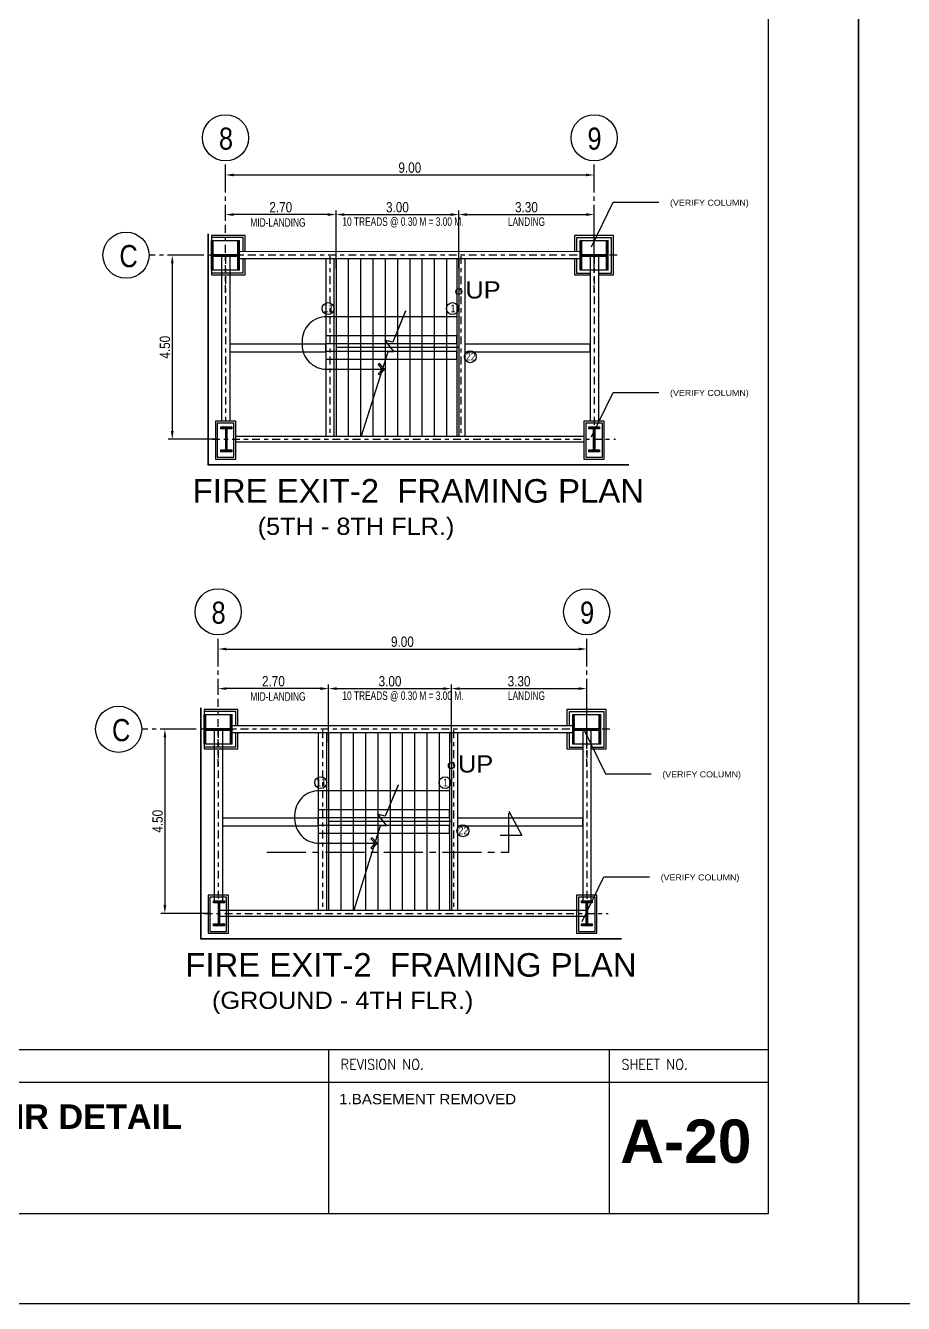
# Model space of a CAD drawing. Header units: millimetres. Extents: x 2148 to 2681, y 758 to 986.
# Drawn here: x 2559.51 to 2580.95, y 833.84 to 865.05 of the extents above; entities that cross this region are included whole.
import ezdxf
from ezdxf.enums import TextEntityAlignment as Align

# ---------------------------------------------------------------- set-up
doc = ezdxf.new("R2010")
doc.units = ezdxf.units.MM
doc.linetypes.add('CENTER2', pattern=[28.575, 19.05, -3.175, 3.175, -3.175])
for name, color, linetype in [('4CO', 4, 'Continuous'), ('D', 1, 'Continuous'), ('DIM', 20, 'Continuous'), ('DR', 7, 'Continuous'), ('hacht', 8, 'Continuous'), ('HATCH', 8, 'Continuous'), ('p-boarder', 2, 'Continuous'), ('S-COLS', 6, 'Continuous'), ('TEXT', 6, 'Continuous'), ('TITLE', 3, 'Continuous'), ('TLBLK', 7, 'Continuous'), ('wall', 4, 'Continuous')]:
    doc.layers.add(name, color=color, linetype=linetype)
doc.styles.add('ARIALNW', font='ARIALN.TTF')
doc.styles.add('MMTX$0$ESMX$0$X-OPTA1D', font='x-opta1d')
doc.styles.add('ROMANT', font='romant__.ttf')
doc.styles.add('SANSSERIFBOLD', font='SASB____.pfb', dxfattribs={"height": 0.6})
doc.styles.add('SMOOTHER', font='simplex_.ttf')
doc.styles.get("Standard").update_dxf_attribs({"font": 'arial.ttf'})
doc.styles.add('SWISS', font='swissl.ttf')
doc.dimstyles.new('DIM 100', dxfattribs={"dimtxt": 0.2, "dimasz": 0.2, "dimexe": 0.1, "dimexo": 0, "dimgap": 0.05, "dimtad": 1, "dimzin": 0, "dimdsep": 46, "dimtxsty": 'ARIALNW', "dimcen": 0.09, "dimclrd": 6, "dimclre": 6, "dimclrt": 13, "dimadec": 0, "dimazin": 0, "dimtfac": 1, "dimtofl": 0, "dimtmove": 2, "dimatfit": 3, "dimfxl": 1, "dimtolj": 1, "dimtzin": 0, "dimarcsym": 0})
pattern_1 = [(315, (3980.775244, -46450.0441007), (0.00265165042945, 0.00265165042945), [])]
pattern_2 = [(315, (3989.7599537, -46450.0441007), (0.00265165042945, 0.00265165042945), [])]
pattern_3 = [(315, (3980.955557, -46438.467804), (0.00265165042945, 0.00265165042945), [])]
pattern_4 = [(315, (3989.9402665, -46438.467804), (0.00265165042945, 0.00265165042945), [])]

# ---------------------------------------------------------------- blocks, each defined once
blk = doc.blocks.new('*D2756')
at = {"color": 6, "lineweight": -2, "ltscale": 0.05, "transparency": 16777216}
for p, q in [((2564.213, 848.723), (2564.213, 848.953)), ((2566.711, 848.853), (2564.413, 848.853)), ((2566.911, 848.04), (2566.911, 848.953))]:
    blk.add_line(p, q, dxfattribs=at)
at = {"color": 6, "ltscale": 0.05, "transparency": 16777216}
for points in [[(2564.413, 848.886), (2564.413, 848.82), (2564.213, 848.853)], [(2566.711, 848.886), (2566.711, 848.82), (2566.911, 848.853)]]:
    blk.add_solid(points, dxfattribs=at)
at = {"layer": 'Defpoints', "color": 0, "ltscale": 0.05, "transparency": 16777216}
for p in [(2564.213, 848.853), (2564.213, 848.723, 0), (2566.911, 848.04)]:
    blk.add_point(p, dxfattribs=at)
at = {"color": 13, "ltscale": 0.05, "transparency": 16777216, "insert": (2565.562, 849.031), "char_height": 0.25, "attachment_point": 5, "style": 'ARIALNW'}
blk.add_mtext('\\A1;2.70', dxfattribs=at)
blk = doc.blocks.new('*D2757')
at = {"color": 6, "lineweight": -2, "ltscale": 0.05, "transparency": 16777216}
for p, q in [((2566.911, 847.534), (2566.911, 848.953)), ((2567.111, 848.853), (2569.71, 848.853)), ((2569.91, 847.534), (2569.91, 848.953))]:
    blk.add_line(p, q, dxfattribs=at)
at = {"color": 6, "ltscale": 0.05, "transparency": 16777216}
for points in [[(2567.111, 848.886), (2567.111, 848.82), (2566.911, 848.853)], [(2569.71, 848.886), (2569.71, 848.82), (2569.91, 848.853)]]:
    blk.add_solid(points, dxfattribs=at)
at = {"layer": 'Defpoints', "color": 0, "ltscale": 0.05, "transparency": 16777216}
for p in [(2569.91, 848.853), (2566.911, 847.534), (2569.91, 847.534, 0)]:
    blk.add_point(p, dxfattribs=at)
at = {"color": 13, "ltscale": 0.05, "transparency": 16777216, "insert": (2568.41, 849.031), "char_height": 0.25, "attachment_point": 5, "style": 'ARIALNW'}
blk.add_mtext('\\A1;3.00', dxfattribs=at)
blk = doc.blocks.new('*D2758')
at = {"color": 6, "lineweight": -2, "ltscale": 0.05, "transparency": 16777216}
for p, q in [((2569.91, 847.534), (2569.91, 848.953)), ((2570.11, 848.853), (2573.014, 848.853)), ((2573.214, 847.385), (2573.214, 848.953))]:
    blk.add_line(p, q, dxfattribs=at)
at = {"color": 6, "ltscale": 0.05, "transparency": 16777216}
for points in [[(2570.11, 848.886), (2570.11, 848.82), (2569.91, 848.853)], [(2573.014, 848.886), (2573.014, 848.82), (2573.214, 848.853)]]:
    blk.add_solid(points, dxfattribs=at)
at = {"layer": 'Defpoints', "color": 0, "ltscale": 0.05, "transparency": 16777216}
for p in [(2573.214, 848.853), (2569.91, 847.534), (2573.214, 847.385, 0)]:
    blk.add_point(p, dxfattribs=at)
at = {"color": 13, "ltscale": 0.05, "transparency": 16777216, "insert": (2571.562, 849.031), "char_height": 0.25, "attachment_point": 5, "style": 'ARIALNW'}
blk.add_mtext('\\A1;3.30', dxfattribs=at)
blk = doc.blocks.new('*D2759')
at = {"color": 6, "lineweight": -2, "ltscale": 0.05, "transparency": 16777216}
for p, q in [((2563.634, 847.86), (2562.812, 847.86)), ((2562.912, 847.66), (2562.912, 843.565)), ((2563.997, 843.365), (2562.812, 843.365))]:
    blk.add_line(p, q, dxfattribs=at)
at = {"color": 6, "ltscale": 0.05, "transparency": 16777216}
for points in [[(2562.878, 847.66), (2562.945, 847.66), (2562.912, 847.86)], [(2562.878, 843.565), (2562.945, 843.565), (2562.912, 843.365)]]:
    blk.add_solid(points, dxfattribs=at)
at = {"layer": 'Defpoints', "color": 0, "ltscale": 0.05, "transparency": 16777216}
for p in [(2563.634, 847.86, 0), (2562.912, 843.365), (2563.997, 843.365, 0)]:
    blk.add_point(p, dxfattribs=at)
at = {"color": 13, "ltscale": 0.05, "transparency": 16777216, "insert": (2562.734, 845.613), "char_height": 0.25, "attachment_point": 5, "rotation": 90, "style": 'ARIALNW'}
blk.add_mtext('\\A1;4.50', dxfattribs=at)
blk = doc.blocks.new('*D2760')
at = {"color": 6, "lineweight": -2, "ltscale": 0.05, "transparency": 16777216}
for p, q in [((2564.213, 849.496), (2564.213, 849.92)), ((2564.413, 849.82), (2573.014, 849.82)), ((2573.214, 849.496), (2573.214, 849.92))]:
    blk.add_line(p, q, dxfattribs=at)
at = {"color": 6, "ltscale": 0.05, "transparency": 16777216}
for points in [[(2564.413, 849.853), (2564.413, 849.786), (2564.213, 849.82)], [(2573.014, 849.853), (2573.014, 849.786), (2573.214, 849.82)]]:
    blk.add_solid(points, dxfattribs=at)
at = {"layer": 'Defpoints', "color": 0, "ltscale": 0.05, "transparency": 16777216}
for p in [(2573.214, 849.82), (2564.213, 849.496, 0), (2573.214, 849.496, 0)]:
    blk.add_point(p, dxfattribs=at)
at = {"color": 13, "ltscale": 0.05, "transparency": 16777216, "insert": (2568.713, 849.997), "char_height": 0.25, "attachment_point": 5, "style": 'ARIALNW'}
blk.add_mtext('\\A1;9.00', dxfattribs=at)
blk = doc.blocks.new('*D2790')
at = {"color": 6, "lineweight": -2, "ltscale": 0.05, "transparency": 16777216}
for p, q in [((2564.393, 860.299), (2564.393, 860.529)), ((2566.891, 860.429), (2564.593, 860.429)), ((2567.091, 859.616), (2567.091, 860.529))]:
    blk.add_line(p, q, dxfattribs=at)
at = {"color": 6, "ltscale": 0.05, "transparency": 16777216}
for points in [[(2564.593, 860.463), (2564.593, 860.396), (2564.393, 860.429)], [(2566.891, 860.463), (2566.891, 860.396), (2567.091, 860.429)]]:
    blk.add_solid(points, dxfattribs=at)
at = {"layer": 'Defpoints', "color": 0, "ltscale": 0.05, "transparency": 16777216}
for p in [(2564.393, 860.429), (2564.393, 860.299, 0), (2567.091, 859.616)]:
    blk.add_point(p, dxfattribs=at)
at = {"color": 13, "ltscale": 0.05, "transparency": 16777216, "insert": (2565.742, 860.607), "char_height": 0.25, "attachment_point": 5, "style": 'ARIALNW'}
blk.add_mtext('\\A1;2.70', dxfattribs=at)
blk = doc.blocks.new('*D2791')
at = {"color": 6, "lineweight": -2, "ltscale": 0.05, "transparency": 16777216}
for p, q in [((2567.091, 859.11), (2567.091, 860.529)), ((2567.291, 860.429), (2569.89, 860.429)), ((2570.09, 859.11), (2570.09, 860.529))]:
    blk.add_line(p, q, dxfattribs=at)
at = {"color": 6, "ltscale": 0.05, "transparency": 16777216}
for points in [[(2567.291, 860.463), (2567.291, 860.396), (2567.091, 860.429)], [(2569.89, 860.463), (2569.89, 860.396), (2570.09, 860.429)]]:
    blk.add_solid(points, dxfattribs=at)
at = {"layer": 'Defpoints', "color": 0, "ltscale": 0.05, "transparency": 16777216}
for p in [(2570.09, 860.429), (2567.091, 859.11), (2570.09, 859.11, 0)]:
    blk.add_point(p, dxfattribs=at)
at = {"color": 13, "ltscale": 0.05, "transparency": 16777216, "insert": (2568.591, 860.607), "char_height": 0.25, "attachment_point": 5, "style": 'ARIALNW'}
blk.add_mtext('\\A1;3.00', dxfattribs=at)
blk = doc.blocks.new('*D2792')
at = {"color": 6, "lineweight": -2, "ltscale": 0.05, "transparency": 16777216}
for p, q in [((2570.09, 859.11), (2570.09, 860.529)), ((2570.29, 860.429), (2573.194, 860.429)), ((2573.394, 859.008), (2573.394, 860.529))]:
    blk.add_line(p, q, dxfattribs=at)
at = {"color": 6, "ltscale": 0.05, "transparency": 16777216}
for points in [[(2570.29, 860.463), (2570.29, 860.396), (2570.09, 860.429)], [(2573.194, 860.463), (2573.194, 860.396), (2573.394, 860.429)]]:
    blk.add_solid(points, dxfattribs=at)
at = {"layer": 'Defpoints', "color": 0, "ltscale": 0.05, "transparency": 16777216}
for p in [(2573.394, 860.429), (2570.09, 859.11), (2573.394, 859.008, 0)]:
    blk.add_point(p, dxfattribs=at)
at = {"color": 13, "ltscale": 0.05, "transparency": 16777216, "insert": (2571.742, 860.607), "char_height": 0.25, "attachment_point": 5, "style": 'ARIALNW'}
blk.add_mtext('\\A1;3.30', dxfattribs=at)
blk = doc.blocks.new('*D2793')
at = {"color": 6, "lineweight": -2, "ltscale": 0.05, "transparency": 16777216}
for p, q in [((2563.814, 859.437), (2562.992, 859.437)), ((2563.092, 859.237), (2563.092, 855.141)), ((2564.177, 854.941), (2562.992, 854.941))]:
    blk.add_line(p, q, dxfattribs=at)
at = {"color": 6, "ltscale": 0.05, "transparency": 16777216}
for points in [[(2563.059, 859.237), (2563.125, 859.237), (2563.092, 859.437)], [(2563.059, 855.141), (2563.125, 855.141), (2563.092, 854.941)]]:
    blk.add_solid(points, dxfattribs=at)
at = {"layer": 'Defpoints', "color": 0, "ltscale": 0.05, "transparency": 16777216}
for p in [(2563.814, 859.437, 0), (2563.092, 854.941), (2564.177, 854.941, 0)]:
    blk.add_point(p, dxfattribs=at)
at = {"color": 13, "ltscale": 0.05, "transparency": 16777216, "insert": (2562.914, 857.189), "char_height": 0.25, "attachment_point": 5, "rotation": 90, "style": 'ARIALNW'}
blk.add_mtext('\\A1;4.50', dxfattribs=at)
blk = doc.blocks.new('*D2794')
at = {"color": 6, "lineweight": -2, "ltscale": 0.05, "transparency": 16777216}
for p, q in [((2564.393, 861.073), (2564.393, 861.496)), ((2564.593, 861.396), (2573.194, 861.396)), ((2573.394, 861.073), (2573.394, 861.496))]:
    blk.add_line(p, q, dxfattribs=at)
at = {"color": 6, "ltscale": 0.05, "transparency": 16777216}
for points in [[(2564.593, 861.429), (2564.593, 861.363), (2564.393, 861.396)], [(2573.194, 861.429), (2573.194, 861.363), (2573.394, 861.396)]]:
    blk.add_solid(points, dxfattribs=at)
at = {"layer": 'Defpoints', "color": 0, "ltscale": 0.05, "transparency": 16777216}
for p in [(2573.394, 861.396), (2564.393, 861.073, 0), (2573.394, 861.073, 0)]:
    blk.add_point(p, dxfattribs=at)
at = {"color": 13, "ltscale": 0.05, "transparency": 16777216, "insert": (2568.894, 861.574), "char_height": 0.25, "attachment_point": 5, "style": 'ARIALNW'}
blk.add_mtext('\\A1;9.00', dxfattribs=at)
blk = doc.blocks.new('A$C1DB67A09')
at = {"layer": 'D', "ltscale": 0.5}
blk.add_line((102.807, -77.28, 0), (102.807, -81.28, 0), dxfattribs=at)
at = {"layer": 'Defpoints', "ltscale": 0.5, "elevation": 0}
blk.add_lwpolyline([(7.292, -83.48), (108.892, -83.48), (108.892, -7.28), (7.292, -7.28)], close=True, dxfattribs=at)
at = {"layer": 'p-boarder', "ltscale": 0.5}
for p, q in [((95.948, -77.28, 0), (95.948, -81.28, 0)), ((65.105, -78.08, 0), (106.692, -78.08, 0))]:
    blk.add_line(p, q, dxfattribs=at)
at = {"layer": 'wall', "color": 16, "linetype": 'ByBlock', "ltscale": 1.5}
blk.add_line((9.492, -77.28, 0), (106.692, -77.28, 0), dxfattribs=at)
at = {"layer": 'wall', "color": 16, "linetype": 'ByBlock', "ltscale": 1.5, "elevation": 0}
blk.add_lwpolyline([(9.492, -81.28), (106.692, -81.28), (106.692, -9.48), (9.492, -9.48)], close=True, dxfattribs=at)
at = {"layer": 'TITLE', "style": 'SMOOTHER', "width": 0.9}
for s, height, p in [('REVISION NO.', 0.25344, (96.248, -77.769, 0)), ('SHEET NO.', 0.2534, (103.106, -77.769, 0))]:
    blk.add_text(s, height=height, dxfattribs=at).set_placement(p)

msp = doc.modelspace()

# ---------------------------------------------------------------- hatches: boundary and pattern name
at = {"ltscale": 0.05}
h = msp.add_hatch(dxfattribs=at)
h.set_pattern_fill('ANSI31', color=8, scale=0.03, angle=-90, style=0)
h.set_pattern_definition(pattern_3)
h.paths.add_polyline_path([(2564.4435985, 855.1954498), (2564.5450969, 855.1954498), (2564.5450969, 855.244675), (2564.2799209, 855.244675), (2564.2799209, 855.1954498), (2564.3814193, 855.1954498, -0.4142135624), (2564.3988691, 855.178), (2564.3988691, 854.9407174), (2564.4261487, 854.9407174), (2564.4261487, 855.178, -0.4142135624)])
h = msp.add_hatch(dxfattribs=at)
h.set_pattern_fill('ANSI31', color=8, scale=0.03, angle=-90, style=0)
h.set_pattern_definition(pattern_4)
h.paths.add_polyline_path([(2573.4283081, 855.1954498), (2573.5298065, 855.1954498), (2573.5298065, 855.244675), (2573.2646305, 855.244675), (2573.2646305, 855.1954498), (2573.3661289, 855.1954498, -0.4142135624), (2573.3835787, 855.178), (2573.3835787, 854.9407174), (2573.4108583, 854.9407174), (2573.4108583, 855.178, -0.4142135624)])
h = msp.add_hatch(dxfattribs=at)
h.set_pattern_fill('ANSI31', color=8, scale=0.03, angle=-90, style=0)
h.set_pattern_definition(pattern_3)
h.paths.add_polyline_path([(2564.5450969, 854.6375134), (2564.5450969, 854.6867386), (2564.4435985, 854.6867386, -0.4142135624), (2564.4261487, 854.7041884), (2564.4261487, 854.9407174), (2564.3988691, 854.9407174), (2564.3988691, 854.7041884, -0.4142135624), (2564.3814193, 854.6867386), (2564.2799209, 854.6867386), (2564.2799209, 854.6375134), (2564.4125089, 854.6375134)])
h = msp.add_hatch(dxfattribs=at)
h.set_pattern_fill('ANSI31', color=8, scale=0.03, angle=-90, style=0)
h.set_pattern_definition(pattern_4)
h.paths.add_polyline_path([(2573.5298065, 854.6375134), (2573.5298065, 854.6867386), (2573.4283081, 854.6867386, -0.4142135624), (2573.4108583, 854.7041884), (2573.4108583, 854.9407174), (2573.3835787, 854.9407174), (2573.3835787, 854.7041884, -0.4142135624), (2573.3661289, 854.6867386), (2573.2646305, 854.6867386), (2573.2646305, 854.6375134), (2573.3972185, 854.6375134)])
h = msp.add_hatch(dxfattribs=at)
h.set_pattern_fill('ANSI31', color=8, scale=0.03, angle=-90, style=0)
h.set_pattern_definition(pattern_1)
h.paths.add_polyline_path([(2564.2632857, 843.6191531), (2564.3647841, 843.6191531), (2564.3647841, 843.6683783), (2564.0996081, 843.6683783), (2564.0996081, 843.6191531), (2564.2011065, 843.6191531, -0.4142135624), (2564.2185563, 843.6017033), (2564.2185563, 843.3644208), (2564.2458359, 843.3644208), (2564.2458359, 843.6017033, -0.4142135624)])
h = msp.add_hatch(dxfattribs=at)
h.set_pattern_fill('ANSI31', color=8, scale=0.03, angle=-90, style=0)
h.set_pattern_definition(pattern_2)
h.paths.add_polyline_path([(2573.2479954, 843.6191531), (2573.3494938, 843.6191531), (2573.3494938, 843.6683783), (2573.0843178, 843.6683783), (2573.0843178, 843.6191531), (2573.1858162, 843.6191531, -0.4142135624), (2573.203266, 843.6017033), (2573.203266, 843.3644208), (2573.2305456, 843.3644208), (2573.2305456, 843.6017033, -0.4142135624)])
h = msp.add_hatch(dxfattribs=at)
h.set_pattern_fill('ANSI31', color=8, scale=0.03, angle=-90, style=0)
h.set_pattern_definition(pattern_1)
h.paths.add_polyline_path([(2564.3647841, 843.0612167), (2564.3647841, 843.1104419), (2564.2632857, 843.1104419, -0.4142135624), (2564.2458359, 843.1278917), (2564.2458359, 843.3644208), (2564.2185563, 843.3644208), (2564.2185563, 843.1278917, -0.4142135624), (2564.2011065, 843.1104419), (2564.0996081, 843.1104419), (2564.0996081, 843.0612167), (2564.2321961, 843.0612167)])
h = msp.add_hatch(dxfattribs=at)
h.set_pattern_fill('ANSI31', color=8, scale=0.03, angle=-90, style=0)
h.set_pattern_definition(pattern_2)
h.paths.add_polyline_path([(2573.3494938, 843.0612167), (2573.3494938, 843.1104419), (2573.2479954, 843.1104419, -0.4142135624), (2573.2305456, 843.1278917), (2573.2305456, 843.3644208), (2573.203266, 843.3644208), (2573.203266, 843.1278917, -0.4142135624), (2573.1858162, 843.1104419), (2573.0843178, 843.1104419), (2573.0843178, 843.0612167), (2573.2169058, 843.0612167)])
at = {"layer": 'hacht', "ltscale": 0.05}
h = msp.add_hatch(dxfattribs=at)
h.set_pattern_fill('ANSI31', color=256, scale=0.06, angle=450, style=0)
h.set_pattern_definition([(135, (160529.916903, 5224.2662064), (-0.0053033008589, -0.0053033008589), [])])
h.paths.add_polyline_path([(2564.0504075, 859.073073), (2564.0904075, 859.073073), (2564.0904075, 859.3980408, -0.4142135619), (2564.1064075, 859.4140408), (2564.680367, 859.4140408, -0.4142135619), (2564.696367, 859.3980408), (2564.696367, 859.073073), (2564.736367, 859.073073), (2564.736367, 859.7950087), (2564.696367, 859.7950087), (2564.696367, 859.4700408, -0.4142135624), (2564.680367, 859.4540408), (2564.1064075, 859.4540408, -0.4142135624), (2564.0904075, 859.4700408), (2564.0904075, 859.7950087), (2564.0504075, 859.7950087)])
h = msp.add_hatch(dxfattribs=at)
h.set_pattern_fill('ANSI31', color=256, scale=0.06, angle=450, style=0)
h.set_pattern_definition([(135, (160538.918589, 5224.268748), (-0.0053033008589, -0.0053033008589), [])])
h.paths.add_polyline_path([(2573.0520937, 859.0756148), (2573.0920937, 859.0756148), (2573.0920937, 859.4005826, -0.4142135619), (2573.1080937, 859.4165826), (2573.6820533, 859.4165826, -0.4142135619), (2573.6980533, 859.4005826), (2573.6980533, 859.0756148), (2573.7380533, 859.0756148), (2573.7380533, 859.7975505), (2573.6980533, 859.7975505), (2573.6980533, 859.4725826, -0.4142135624), (2573.6820533, 859.4565826), (2573.1080937, 859.4565826, -0.4142135624), (2573.0920937, 859.4725826), (2573.0920937, 859.7975505), (2573.0520937, 859.7975505)])
h = msp.add_hatch(dxfattribs=at)
h.set_pattern_fill('ANSI31', color=256, scale=0.06, angle=450, style=0)
h.set_pattern_definition([(135, (160529.73659, 5212.68991), (-0.0053033008589, -0.0053033008589), [])])
h.paths.add_polyline_path([(2563.8700948, 847.4967763), (2563.9100948, 847.4967763), (2563.9100948, 847.8217442, -0.4142135619), (2563.9260948, 847.8377442), (2564.5000543, 847.8377442, -0.4142135619), (2564.5160543, 847.8217442), (2564.5160543, 847.4967763), (2564.5560543, 847.4967763), (2564.5560543, 848.218712), (2564.5160543, 848.218712), (2564.5160543, 847.8937442, -0.4142135624), (2564.5000543, 847.8777442), (2563.9260948, 847.8777442, -0.4142135624), (2563.9100948, 847.8937442), (2563.9100948, 848.218712), (2563.8700948, 848.218712)])
h = msp.add_hatch(dxfattribs=at)
h.set_pattern_fill('ANSI31', color=256, scale=0.06, angle=450, style=0)
h.set_pattern_definition([(135, (160538.7382766, 5212.6924515), (-0.0053033008589, -0.0053033008589), [])])
h.paths.add_polyline_path([(2572.871781, 847.4993181), (2572.911781, 847.4993181), (2572.911781, 847.824286, -0.4142135619), (2572.927781, 847.840286), (2573.5017405, 847.840286, -0.4142135619), (2573.5177405, 847.824286), (2573.5177405, 847.4993181), (2573.5577405, 847.4993181), (2573.5577405, 848.2212538), (2573.5177405, 848.2212538), (2573.5177405, 847.896286, -0.4142135624), (2573.5017405, 847.880286), (2572.927781, 847.880286, -0.4142135624), (2572.911781, 847.896286), (2572.911781, 848.2212538), (2572.871781, 848.2212538)])

# ---------------------------------------------------------------- linework, layer by layer
at = {"color": 8, "ltscale": 0.05}
for p, q in [((2563.9606588, 859.9608007, 0), (2563.9606588, 854.3209965, 0)), ((2563.9686588, 859.9608007, 0), (2563.9686588, 854.3209965, 0)), ((2564.0497291, 859.9198324, 0), (2564.0497291, 858.9598324, 0)), ((2563.9606588, 854.3209965, 0), (2574.2448256, 854.3209965, 0)), ((2563.9686588, 854.3289965, 0), (2574.2448256, 854.3289965, 0)), ((2563.7803461, 848.384504), (2563.7803461, 842.7446999)), ((2563.7883461, 848.384504), (2563.7883461, 842.7446999)), ((2563.8694164, 848.3435358), (2563.8694164, 847.3835358)), ((2563.7803461, 842.7446999), (2574.0645129, 842.7446999)), ((2563.7883461, 842.7526999), (2574.0645129, 842.7526999))]:
    msp.add_line(p, q, dxfattribs=at)
at = {"ltscale": 0.05}
for p, q in [((2564.0504075, 859.7950087, 0), (2564.736367, 859.7950087, 0)), ((2573.0520937, 859.7975505, 0), (2573.7380533, 859.7975505, 0)), ((2564.736367, 859.073073, 0), (2564.0504075, 859.073073, 0)), ((2573.7380533, 859.0756148, 0), (2573.0520937, 859.0756148, 0)), ((2563.8700948, 848.218712), (2564.5560543, 848.218712)), ((2572.871781, 848.2212538, 0), (2573.5577405, 848.2212538, 0)), ((2564.5560543, 847.4967763), (2563.8700948, 847.4967763)), ((2573.5577405, 847.4993181, 0), (2572.871781, 847.4993181, 0))]:
    msp.add_line(p, q, dxfattribs=at)
at = {"color": 8, "ltscale": 0.05, "elevation": 0}
for points in [[(2573.3337046, 859.6433911), (2573.8572461, 860.7296422), (2574.9727092, 860.7296422)], [(2573.3337046, 854.9988846), (2573.8572461, 856.0851358), (2574.9727092, 856.0851358)], [(2573.1455478, 847.8560772), (2573.6690893, 846.769826), (2574.7845525, 846.769826)], [(2573.1054549, 843.1664948), (2573.6289964, 844.252746), (2574.7444595, 844.252746)]]:
    msp.add_lwpolyline(points, dxfattribs=at)
at = {"color": 8, "ltscale": 0.05}
for points, elevation in [([(2566.8396156, 857.2640768), (2564.497832, 857.2640768), (2564.497832, 857.0798733), (2566.8396156, 857.0798733)], 0), ([(2570.0408853, 857.4664261), (2566.8396156, 857.4664261), (2566.8396156, 857.2822226), (2570.0408853, 857.2822226)], 0), ([(2573.2984599, 857.2640768), (2570.2408853, 857.2640768), (2570.2408853, 857.0798733), (2573.2984599, 857.0798733)], 0), ([(2570.0408853, 857.0864261), (2566.8396156, 857.0864261), (2566.8396156, 856.9022226), (2570.0408853, 856.9022226)], 0), ([(2569.8605726, 845.8901294), (2566.6593029, 845.8901294), (2566.6593029, 845.7059259), (2569.8605726, 845.7059259)], 0), ([(2566.6593029, 845.6877802), (2564.3175193, 845.6877802), (2564.3175193, 845.5035766), (2566.6593029, 845.5035766)], -0.0000001), ([(2569.8605726, 845.5101294), (2566.6593029, 845.5101294), (2566.6593029, 845.3259259), (2569.8605726, 845.3259259)], 0), ([(2573.1181472, 845.6877802), (2570.0605726, 845.6877802), (2570.0605726, 845.5035766), (2573.1181472, 845.5035766)], -0.0000001)]:
    msp.add_lwpolyline(points, close=True, dxfattribs=dict(at, elevation=elevation))
for centre in [(2564.3933873, 862.3052964, 0), (2573.3940152, 862.3052964, 0), (2561.9625479, 859.4365826, 0), (2564.2130745, 850.7289997), (2573.2137024, 850.7289997), (2561.7822352, 847.860286, 0)]:
    msp.add_circle(centre, 0.5634965)
at = {"ltscale": 0.05}
for centre in [(2566.897586, 858.1329951, 0), (2569.9350425, 858.1329951, 0), (2570.3715454, 856.9573292, 0), (2566.7172733, 846.5566985, -0.0000001), (2569.7547297, 846.5566985, -0.0000001), (2570.1912327, 845.3810325, -0.0000001)]:
    msp.add_circle(centre, 0.1459092, dxfattribs=at)
at = {"layer": '4CO', "linetype": 'CENTER2', "ltscale": 0.05, "elevation": 0}
msp.add_lwpolyline([(2565.4020468, 844.8584714), (2571.3140388, 844.8584714), (2571.3140388, 845.8607301), (2571.6320618, 845.2658837), (2571.1020056, 845.2658837)], dxfattribs=at)
at = {"layer": 'D', "color": 3, "ltscale": 0.5}
for p, q in [((2564.0504075, 859.073073, 0), (2564.0504075, 859.7950087, 0)), ((2564.0904075, 859.4700408, 0), (2564.0904075, 859.7950087, 0)), ((2564.696367, 859.4700408, 0), (2564.696367, 859.7950087, 0)), ((2564.736367, 859.073073, 0), (2564.736367, 859.7950087, 0)), ((2573.0520937, 859.0756148, 0), (2573.0520937, 859.7975505, 0)), ((2573.0920937, 859.4725826, 0), (2573.0920937, 859.7975505, 0)), ((2573.6980533, 859.4725826, 0), (2573.6980533, 859.7975505, 0)), ((2573.7380533, 859.0756148, 0), (2573.7380533, 859.7975505, 0)), ((2564.1064075, 859.4540408, 0), (2564.680367, 859.4540408, 0)), ((2573.1080937, 859.4565826, 0), (2573.6820533, 859.4565826, 0)), ((2564.0904075, 859.073073, 0), (2564.0904075, 859.3980408, 0)), ((2564.1064075, 859.4140408, 0), (2564.680367, 859.4140408, 0)), ((2564.696367, 859.073073, 0), (2564.696367, 859.3980408, 0)), ((2573.0920937, 859.0756148, 0), (2573.0920937, 859.4005826, 0)), ((2573.1080937, 859.4165826, 0), (2573.6820533, 859.4165826, 0)), ((2573.6980533, 859.0756148, 0), (2573.6980533, 859.4005826, 0)), ((2563.8700948, 847.4967763), (2563.8700948, 848.218712)), ((2563.9100948, 847.8937442), (2563.9100948, 848.218712)), ((2564.5160543, 847.8937442), (2564.5160543, 848.218712)), ((2564.5560543, 847.4967763), (2564.5560543, 848.218712)), ((2572.871781, 847.4993181, 0), (2572.871781, 848.2212538, 0)), ((2572.911781, 847.896286, 0), (2572.911781, 848.2212538, 0)), ((2573.5177405, 847.896286, 0), (2573.5177405, 848.2212538, 0)), ((2573.5577405, 847.4993181, 0), (2573.5577405, 848.2212538, 0)), ((2563.9260948, 847.8777442), (2564.5000543, 847.8777442)), ((2572.927781, 847.880286, 0), (2573.5017405, 847.880286, 0)), ((2563.9100948, 847.4967763), (2563.9100948, 847.8217442)), ((2563.9260948, 847.8377442), (2564.5000543, 847.8377442)), ((2564.5160543, 847.4967763), (2564.5160543, 847.8217442)), ((2572.911781, 847.4993181, 0), (2572.911781, 847.824286, 0)), ((2572.927781, 847.840286, 0), (2573.5017405, 847.840286, 0)), ((2573.5177405, 847.4993181, 0), (2573.5177405, 847.824286, 0))]:
    msp.add_line(p, q, dxfattribs=at)
at = {"layer": 'D', "ltscale": 0.5, "elevation": 0}
for points in [[(2564.644294, 854.4545148), (2564.644294, 855.3812807), (2564.144992, 855.3812807), (2564.144992, 854.4545148)], [(2573.644294, 854.4545148), (2573.644294, 855.3812807), (2573.144992, 855.3812807), (2573.144992, 854.4545148)], [(2564.5969388, 854.5018701), (2564.5969388, 855.3339255), (2564.1923473, 855.3339255), (2564.1923473, 854.5018701)], [(2573.5969388, 854.5018701), (2573.5969388, 855.3339255), (2573.1923473, 855.3339255), (2573.1923473, 854.5018701)], [(2564.4639813, 842.8782181), (2564.4639813, 843.8049841), (2563.9646793, 843.8049841), (2563.9646793, 842.8782181)], [(2564.416626, 842.9255734), (2564.416626, 843.7576288), (2564.0120346, 843.7576288), (2564.0120346, 842.9255734)], [(2573.4639813, 842.8782181), (2573.4639813, 843.8049841), (2572.9646793, 843.8049841), (2572.9646793, 842.8782181)], [(2573.416626, 842.9255734), (2573.416626, 843.7576288), (2573.0120346, 843.7576288), (2573.0120346, 842.9255734)]]:
    msp.add_lwpolyline(points, close=True, dxfattribs=at)
at = {"layer": 'D', "color": 3, "ltscale": 0.5}
for centre, start, end in [((2564.1064075, 859.4700408, 0), 180, 270), ((2564.680367, 859.4700408, 0), 270, 359.99999999), ((2573.1080937, 859.4725826, 0), 180, 270), ((2573.6820533, 859.4725826, 0), 270, 359.99999999), ((2564.1064075, 859.3980408, 0), 90, 180), ((2564.680367, 859.3980408, 0), 0, 90), ((2573.1080937, 859.4005826, 0), 90, 180), ((2573.6820533, 859.4005826, 0), 0, 90), ((2563.9260948, 847.8937442), 180, 270), ((2564.5000543, 847.8937442), 270, 359.99999999), ((2572.927781, 847.896286, 0), 180, 270), ((2573.5017405, 847.896286, 0), 270, 359.99999999), ((2563.9260948, 847.8217442), 90, 180), ((2564.5000543, 847.8217442), 0, 90), ((2572.927781, 847.824286, 0), 90, 180), ((2573.5017405, 847.824286, 0), 0, 90)]:
    msp.add_arc(centre, 0.016, start, end, dxfattribs=at)
at = {"layer": 'Defpoints', "ltscale": 0.5, "elevation": 0}
msp.add_lwpolyline([(2478.2500187, 833.8388045), (2579.8500187, 833.8388045), (2579.8500187, 910.0388045), (2478.2500187, 910.0388045)], close=True, dxfattribs=at)
at = {"layer": 'DR', "ltscale": 10}
for p, q in [((2567.0909108, 859.3549544), (2567.0909108, 855.0178978)), ((2567.3903516, 859.3550315, 0), (2567.3903516, 855.0178978, 0)), ((2567.6903516, 859.3551214, 0), (2567.6903516, 855.0178978, 0)), ((2567.9903516, 859.3552114, 0), (2567.9903516, 855.0178978, 0)), ((2568.2903516, 859.3553013, 0), (2568.2903516, 855.0178978, 0)), ((2568.5903516, 859.3553913, 0), (2568.5903516, 855.0178978, 0)), ((2568.8903516, 859.3554812, 0), (2568.8903516, 855.0178978, 0)), ((2569.1903516, 859.3555712, 0), (2569.1903516, 855.0178978, 0)), ((2569.4903516, 859.3556612, 0), (2569.4903516, 855.0178978, 0)), ((2569.7903516, 859.3557511, 0), (2569.7903516, 855.0178978, 0)), ((2570.0903516, 859.3558411, 0), (2570.0903516, 855.0178978, 0)), ((2570.0903516, 857.1867795, 0), (2567.0909108, 857.1867795, 0)), ((2566.9105981, 847.7786578, 0), (2566.9105981, 843.4416011, 0)), ((2567.2100388, 847.7787348, -0.0000001), (2567.2100388, 843.4416011, -0.0000001)), ((2567.5100388, 847.7788248, -0.0000001), (2567.5100388, 843.4416011, -0.0000001)), ((2567.8100388, 847.7789147, -0.0000001), (2567.8100388, 843.4416011, -0.0000001)), ((2568.1100388, 847.7790047, -0.0000001), (2568.1100388, 843.4416011, -0.0000001)), ((2568.4100388, 847.7790946, -0.0000001), (2568.4100388, 843.4416011, -0.0000001)), ((2568.7100388, 847.7791846, -0.0000001), (2568.7100388, 843.4416011, -0.0000001)), ((2569.0100388, 847.7792745, -0.0000001), (2569.0100388, 843.4416011, -0.0000001)), ((2569.3100388, 847.7793645, -0.0000001), (2569.3100388, 843.4416011, -0.0000001)), ((2569.6100388, 847.7794545, -0.0000001), (2569.6100388, 843.4416011, -0.0000001)), ((2569.9100388, 847.7795444, -0.0000001), (2569.9100388, 843.4416011, -0.0000001)), ((2569.9100388, 845.6104828, 0), (2566.9105981, 845.6104828, 0))]:
    msp.add_line(p, q, dxfattribs=at)
at = {"layer": 'HATCH', "linetype": 'CENTER2', "ltscale": 0.01}
for p, q in [((2564.3933873, 858.5155003, 0), (2564.3933873, 861.7417999, 0)), ((2573.3940152, 858.5155003, 0), (2573.3940152, 861.7417999, 0)), ((2573.9596273, 859.4365826, 0), (2562.5260444, 859.4365826, 0)), ((2564.3933873, 859.4140408, 0), (2564.3933873, 855.3812807, 0)), ((2566.9401639, 859.4131711, 0), (2566.9401639, 855.0178978, 0)), ((2570.1414337, 859.4131711, 0), (2570.1414337, 855.0178978, 0)), ((2573.3940152, 859.4131711, 0), (2573.3940152, 855.1240177, 0)), ((2564.0625932, 854.9410942, 0), (2573.9204894, 854.9410942, 0)), ((2564.2130745, 846.9392036), (2564.2130745, 850.1655032)), ((2573.2137024, 846.9392036), (2573.2137024, 850.1655032)), ((2573.7793146, 847.860286, 0), (2562.3457317, 847.860286, 0)), ((2564.2130745, 847.8377442), (2564.2130745, 843.7262508)), ((2566.7598512, 847.8368744), (2566.7598512, 843.4416011)), ((2569.9611209, 847.8368744), (2569.9611209, 843.4416011)), ((2573.2137024, 847.8368744), (2573.2137024, 843.0612167)), ((2563.8822804, 843.3647975, 0), (2573.7401767, 843.3647975, 0))]:
    msp.add_line(p, q, dxfattribs=at)
at = {"layer": 'HATCH', "linetype": 'ByBlock', "ltscale": 0.5}
for p, q in [((2568.7894181, 858.0773559, 0), (2568.4753654, 857.3144292, -0.0000001)), ((2568.7894181, 858.0741061, 0), (2568.4753654, 857.3111794, -0.0000001)), ((2568.4753654, 857.3144292, -0.0000001), (2568.2853515, 857.3603938, -0.0000001)), ((2568.2853515, 857.3603938, -0.0000001), (2568.5022566, 857.0800731, -0.0000001)), ((2568.4753654, 857.3111794, -0.0000001), (2568.2853515, 857.357144, -0.0000001)), ((2568.2853515, 857.357144, -0.0000001), (2568.5022566, 857.0768232, -0.0000001)), ((2568.3535552, 857.0800731, -0.0000001), (2567.7045761, 855.0178978, -0.0000001)), ((2568.5022566, 857.0768232, -0.0000001), (2568.3535552, 857.0800731, -0.0000001)), ((2568.6091054, 846.5010592, -0.0000001), (2568.2950526, 845.7381326, -0.0000001)), ((2568.6091054, 846.4978094, -0.0000001), (2568.2950526, 845.7348828, -0.0000001)), ((2568.2950526, 845.7381326, -0.0000001), (2568.1050387, 845.7840972, -0.0000001)), ((2568.1050387, 845.7840972, -0.0000001), (2568.3219439, 845.5037764, -0.0000001)), ((2568.2950526, 845.7348828, -0.0000001), (2568.1050387, 845.7808473, -0.0000001)), ((2568.1050387, 845.7808473, -0.0000001), (2568.3219439, 845.5005266, -0.0000001)), ((2568.1732425, 845.5037764, -0.0000001), (2567.5242634, 843.4416011, -0.0000001)), ((2568.3219439, 845.5005266, -0.0000001), (2568.1732425, 845.5037764, -0.0000001))]:
    msp.add_line(p, q, dxfattribs=at)
at = {"layer": 'HATCH', "color": 4, "linetype": 'ByBlock', "ltscale": 0.5, "elevation": 0}
for points in [[(2564.8715002, 859.5293637), (2564.8715002, 859.9198324), (2564.0497291, 859.9198324)], [(2564.8715002, 859.5293637), (2564.8715002, 859.9198324), (2564.0497291, 859.9198324)], [(2564.8215002, 859.5293488), (2564.8215002, 859.8665826), (2564.0497291, 859.8665826)], [(2573.4984599, 858.9565826), (2573.8721281, 858.9565826), (2573.8721281, 859.9165826), (2572.9121281, 859.9165826), (2572.9121281, 859.5317694)], [(2573.4984599, 858.9565826), (2573.8721281, 858.9565826), (2573.8721281, 859.9165826), (2572.9121281, 859.9165826), (2572.9121281, 859.5317694)], [(2573.8221281, 859.000083), (2573.8221281, 859.860083), (2572.9621281, 859.860083), (2572.9621281, 859.5317844)], [(2564.0497291, 858.9598324), (2564.8715002, 858.9598324), (2564.8715002, 859.3543834)], [(2564.0497291, 858.9598324), (2564.8715002, 858.9598324), (2564.8715002, 859.3543834)], [(2564.8215002, 859.0065826), (2564.8215002, 859.3543684)], [(2572.9121281, 859.3567944), (2572.9121281, 858.9565826), (2573.2984599, 858.9565826)], [(2572.9121281, 859.3567944), (2572.9121281, 858.9565826), (2573.2984599, 858.9565826)], [(2572.9621281, 859.3568094), (2572.9621281, 859.000083), (2573.2984599, 859.000083)], [(2564.0497291, 859.0065826), (2564.8215002, 859.0065826)], [(2573.4984599, 859.000083), (2573.8221281, 859.000083)], [(2564.6911875, 847.9530671), (2564.6911875, 848.3435358), (2563.8694164, 848.3435358)], [(2564.6911875, 847.9530671), (2564.6911875, 848.3435358), (2563.8694164, 848.3435358)], [(2564.6411875, 847.9530521), (2564.6411875, 848.290286), (2563.8694164, 848.290286)], [(2573.3181472, 847.380286), (2573.6918154, 847.380286), (2573.6918154, 848.340286), (2572.7318154, 848.340286), (2572.7318154, 847.9554728)], [(2573.3181472, 847.380286), (2573.6918154, 847.380286), (2573.6918154, 848.340286), (2572.7318154, 848.340286), (2572.7318154, 847.9554728)], [(2573.6418154, 847.4237863), (2573.6418154, 848.2837863), (2572.7818154, 848.2837863), (2572.7818154, 847.9554877)], [(2563.8694164, 847.3835358), (2564.6911875, 847.3835358), (2564.6911875, 847.7780867)], [(2563.8694164, 847.3835358), (2564.6911875, 847.3835358), (2564.6911875, 847.7780867)], [(2564.6411875, 847.430286), (2564.6411875, 847.7780717)], [(2572.7318154, 847.7804978), (2572.7318154, 847.380286), (2573.1181472, 847.380286)], [(2572.7318154, 847.7804978), (2572.7318154, 847.380286), (2573.1181472, 847.380286)], [(2572.7818154, 847.7805128), (2572.7818154, 847.4237863), (2573.1181472, 847.4237863)], [(2563.8694164, 847.430286), (2564.6411875, 847.430286)], [(2573.3181472, 847.4237863), (2573.6418154, 847.4237863)]]:
    msp.add_lwpolyline(points, dxfattribs=at)
at = {"layer": 'HATCH', "linetype": 'ByBlock', "ltscale": 0.5, "elevation": 0}
for points in [[(2570.0477731, 857.934811), (2566.8606274, 857.934811, 0.4142135624), (2566.2606274, 857.334811), (2566.2606274, 857.2527573, 0.4142135624), (2566.8606274, 856.6527573), (2568.2315735, 856.6527573)], [(2569.8674604, 846.3585143), (2566.6803147, 846.3585143, 0.4142135624), (2566.0803147, 845.7585143), (2566.0803147, 845.6764606, 0.4142135624), (2566.6803147, 845.0764606), (2568.0512608, 845.0764606)]]:
    msp.add_lwpolyline(points, format="xyb", dxfattribs=at)
at = {"layer": 'HATCH', "color": 7, "linetype": 'ByBlock', "ltscale": 0.5}
for points, elevation in [([(2568.2741519, 856.6527573), (2568.1552562, 856.7889643), (2568.1228313, 856.7642952), (2568.2241813, 856.6527573)], 0), ([(2568.2741519, 856.6495074), (2568.1552562, 856.7857144), (2568.1228313, 856.7610454), (2568.2241813, 856.6495074)], 0), ([(2568.2741519, 856.6527573), (2568.1552562, 856.5165503), (2568.1228313, 856.5412193), (2568.2241813, 856.6527573)], 0), ([(2568.2741519, 856.6495074), (2568.1552562, 856.5133004), (2568.1228313, 856.5379695), (2568.2241813, 856.6495074)], 0), ([(2568.0938392, 845.0764606), (2567.9749435, 845.2126676), (2567.9425186, 845.1879986), (2568.0438685, 845.0764606)], -0.0000001), ([(2568.0938392, 845.0732108), (2567.9749435, 845.2094178), (2567.9425186, 845.1847487), (2568.0438685, 845.0732108)], -0.0000001), ([(2568.0938392, 845.0764606), (2567.9749435, 844.9402536), (2567.9425186, 844.9649227), (2568.0438685, 845.0764606)], -0.0000001), ([(2568.0938392, 845.0732108), (2567.9749435, 844.9370038), (2567.9425186, 844.9616729), (2568.0438685, 845.0732108)], -0.0000001)]:
    msp.add_lwpolyline(points, dxfattribs=dict(at, elevation=elevation))
at = {"layer": 'HATCH', "linetype": 'ByBlock', "ltscale": 0.5}
for centre in [(2570.0903516, 858.5499416, 0), (2569.9100388, 846.9736449, -0.0000001)]:
    msp.add_circle(centre, 0.0738602, dxfattribs=at)
at = {"layer": 'p-boarder', "ltscale": 10}
for p, q in [((2564.736367, 859.5293233, 0), (2573.0510354, 859.531811, 0)), ((2564.297832, 859.4140408, 0), (2564.297832, 855.3812807, 0)), ((2564.497832, 859.4140408, 0), (2564.497832, 855.3812807, 0)), ((2564.736367, 859.3543429, 0), (2573.0510354, 859.3568361, 0)), ((2566.8396156, 859.3549735, 0), (2566.8396156, 855.0178978, -0.0000001)), ((2567.0396156, 859.3550335, 0), (2567.0396156, 855.0178978, -0.0000001)), ((2570.0408853, 859.3559335, 0), (2570.0408853, 855.0178978, -0.0000001)), ((2570.2408853, 859.3559934, 0), (2570.2408853, 855.0178978, -0.0000001)), ((2573.2984599, 859.4131711, 0), (2573.2984599, 855.3812807)), ((2573.4984599, 859.4131711, 0), (2573.4984599, 855.3812807)), ((2564.644294, 855.0178978, 0), (2573.144992, 855.0178978, 0)), ((2573.144992, 854.8679246, 0), (2564.644294, 854.8679246, 0)), ((2564.5560543, 847.9530266, 0), (2572.8707227, 847.9555143, 0)), ((2564.1175193, 847.8377442, 0), (2564.1175193, 843.6683783, 0)), ((2564.3175193, 847.8377442, 0), (2564.3175193, 843.6683783, 0)), ((2564.5560543, 847.7780462, 0), (2572.8707227, 847.7805394, 0)), ((2566.6593029, 847.7786769, 0), (2566.6593029, 843.4416011, -0.0000001)), ((2566.8593029, 847.7787368, 0), (2566.8593029, 843.4416011, -0.0000001)), ((2569.8605726, 847.7796368, 0), (2569.8605726, 843.4416011, -0.0000001)), ((2570.0605726, 847.7796968, 0), (2570.0605726, 843.4416011, -0.0000001)), ((2573.1181472, 847.8368744, 0), (2573.1181472, 843.6683783, 0)), ((2573.3181472, 847.8368744, 0), (2573.3181472, 843.6683783, 0)), ((2564.2458359, 843.4416011, -0.0000001), (2573.203266, 843.4416011, 0)), ((2573.2305456, 843.2916279, 0), (2564.2458359, 843.2916279, 0))]:
    msp.add_line(p, q, dxfattribs=at)
at = {"layer": 'S-COLS', "ltscale": 0.5, "elevation": 0}
for points in [[(2564.4125089, 854.6375134), (2564.2799209, 854.6375134), (2564.2799209, 854.6867386), (2564.3814193, 854.6867386, 0.4142135624), (2564.3988691, 854.7041884), (2564.3988691, 855.178, 0.4142135624), (2564.3814193, 855.1954498), (2564.2799209, 855.1954498), (2564.2799209, 855.244675), (2564.5450969, 855.244675), (2564.5450969, 855.1954498), (2564.4435985, 855.1954498, 0.4142135624), (2564.4261487, 855.178), (2564.4261487, 854.7041884, 0.4142135624), (2564.4435985, 854.6867386), (2564.5450969, 854.6867386), (2564.5450969, 854.6375134), (2564.4125089, 854.6375134)], [(2573.3972185, 854.6375134), (2573.2646305, 854.6375134), (2573.2646305, 854.6867386), (2573.3661289, 854.6867386, 0.4142135624), (2573.3835787, 854.7041884), (2573.3835787, 855.178, 0.4142135624), (2573.3661289, 855.1954498), (2573.2646305, 855.1954498), (2573.2646305, 855.244675), (2573.5298065, 855.244675), (2573.5298065, 855.1954498), (2573.4283081, 855.1954498, 0.4142135624), (2573.4108583, 855.178), (2573.4108583, 854.7041884, 0.4142135624), (2573.4283081, 854.6867386), (2573.5298065, 854.6867386), (2573.5298065, 854.6375134), (2573.3972185, 854.6375134)], [(2564.2321961, 843.0612167), (2564.0996081, 843.0612167), (2564.0996081, 843.1104419), (2564.2011065, 843.1104419, 0.4142135624), (2564.2185563, 843.1278917), (2564.2185563, 843.6017033, 0.4142135624), (2564.2011065, 843.6191531), (2564.0996081, 843.6191531), (2564.0996081, 843.6683783), (2564.3647841, 843.6683783), (2564.3647841, 843.6191531), (2564.2632857, 843.6191531, 0.4142135624), (2564.2458359, 843.6017033), (2564.2458359, 843.1278917, 0.4142135624), (2564.2632857, 843.1104419), (2564.3647841, 843.1104419), (2564.3647841, 843.0612167), (2564.2321961, 843.0612167)], [(2573.2169058, 843.0612167), (2573.0843178, 843.0612167), (2573.0843178, 843.1104419), (2573.1858162, 843.1104419, 0.4142135624), (2573.203266, 843.1278917), (2573.203266, 843.6017033, 0.4142135624), (2573.1858162, 843.6191531), (2573.0843178, 843.6191531), (2573.0843178, 843.6683783), (2573.3494938, 843.6683783), (2573.3494938, 843.6191531), (2573.2479954, 843.6191531, 0.4142135624), (2573.2305456, 843.6017033), (2573.2305456, 843.1278917, 0.4142135624), (2573.2479954, 843.1104419), (2573.3494938, 843.1104419), (2573.3494938, 843.0612167), (2573.2169058, 843.0612167)]]:
    msp.add_lwpolyline(points, format="xyb", dxfattribs=at)

# ---------------------------------------------------------------- block references
at = {"layer": 'DIM', "color": 8}
for p in [(2470.958248, 917.3189005), (2572.558248, 917.3189005)]:
    msp.add_blockref('A$C1DB67A09', p, dxfattribs=at)

# ---------------------------------------------------------------- texts
at = {"color": 2, "style": 'MMTX$0$ESMX$0$X-OPTA1D', "text_generation_flag": 6, "width": 1.1}
for s, height, p in [('(VERIFY COLUMN)', 0.147, (2575.2492074, 860.6452316, -0.0000001)), ('UP', 0.42, (2570.253487, 858.3802138, 0)), ('(VERIFY COLUMN)', 0.147, (2575.2492074, 856.0007251, -0.0000001)), ('(5TH - 8TH FLR.)', 0.42, (2565.1775403, 852.6075583, 0.0000001)), ('UP', 0.42, (2570.0731743, 846.8039172, -0.0000001)), ('(VERIFY COLUMN)', 0.147, (2575.0610506, 846.6854153, -0.0000001)), ('(VERIFY COLUMN)', 0.147, (2575.0209577, 844.1683353, -0.0000001)), ('(GROUND - 4TH FLR.)', 0.42, (2564.0613991, 841.0312616, 0)), ('1.BASEMENT REMOVED', 0.252, (2567.1651597, 838.7023217, 0))]:
    msp.add_text(s, height=height, rotation=180, dxfattribs=at).set_placement(p)
at = {"layer": '4CO', "insert": (2558.4535785, 838.3969182, 0), "char_height": 0.598468095, "width": 23.501105506, "attachment_point": 5, "style": 'ROMANT'}
msp.add_mtext('{\\fArial|b1|i0|c0|p34;LOBBY & STAIR DETAIL}', dxfattribs=at)
at = {"layer": 'TEXT', "style": 'SWISS'}
for p in [(2563.5911124, 853.3958985, 0), (2563.4107997, 841.8196019, 0)]:
    msp.add_text('FIRE EXIT-2  FRAMING PLAN', height=0.574945592, rotation=359.98971085, dxfattribs=at).set_placement(p)
at = {"layer": 'TEXT', "color": 11, "style": 'SANSSERIFBOLD'}
msp.add_text('A-20', height=1.05827754, dxfattribs=at).set_placement((2575.6345245, 837.8010808, 0), align=Align.MIDDLE)
at = {"layer": 'TEXT', "attachment_point": 1, "style": 'ARIALNW'}
for s, insert, char_height, width in [('8', (2564.2319136, 862.5544254, 0), 0.54, 3.396423809), ('9', (2573.2325415, 862.5544254, 0), 0.54, 3.396423809), ('C', (2561.8010742, 859.6857116, 0), 0.54, 3.396423809), ('11', (2566.7891126, 858.2316606, 0), 0.189, 1.188748333), ('1', (2569.8880173, 858.2316606, 0), 0.189, 1.188748333), ('22', (2570.263072, 857.0559946, 0), 0.189, 1.188748333), ('8', (2564.0516009, 850.9781287), 0.54, 3.396423809), ('9', (2573.0522288, 850.9781287), 0.54, 3.396423809), ('C', (2561.6207615, 848.109415, 0), 0.54, 3.396423809), ('11', (2566.6087998, 846.6553639, -0.0000001), 0.189, 1.188748333), ('1', (2569.7077046, 846.6553639, -0.0000001), 0.189, 1.188748333), ('22', (2570.0827593, 845.4796979, -0.0000001), 0.189, 1.188748333)]:
    msp.add_mtext(s, dxfattribs=dict(at, insert=insert, char_height=char_height, width=width))
at = {"layer": 'TLBLK', "color": 7, "char_height": 0.208, "width": 8.634551958, "attachment_point": 5}
for s, insert in [('{\\W0.7;10 TREADS @ 0.30 M = 3.00 M.}', (2568.726244, 860.2374219, 0)), ('{\\W0.7;LANDING}', (2571.7428477, 860.2541354, 0)), ('{\\W0.7;MID-LANDING}', (2565.6731058, 860.2348647)), ('{\\W0.7;MID-LANDING}', (2565.6731058, 848.6585681, 0)), ('{\\W0.7;10 TREADS @ 0.30 M = 3.00 M.}', (2568.726244, 848.6611253)), ('{\\W0.7;LANDING}', (2571.7428477, 848.6778387, 0))]:
    msp.add_mtext(s, dxfattribs=dict(at, insert=insert))

# ---------------------------------------------------------------- dimensions: what is measured, and where the dimension line sits
at = {"ltscale": 0.05}
for base, p1, p2, picture, middle in [((2573.3940152, 861.3958857), (2564.3933873, 861.0727115, 0), (2573.3940152, 861.0727115, 0), '*D2794', (2568.8937012, 861.5735289)), ((2564.3933873, 860.4293369), (2567.0909108, 859.6160035), (2564.3933873, 860.2990385, 0), '*D2790', (2565.742149, 860.6069801)), ((2570.0903516, 860.4293369), (2567.0909108, 859.110447), (2570.0903516, 859.110447, 0), '*D2791', (2568.5906312, 860.6069801)), ((2573.3940152, 860.4293369), (2570.0903516, 859.110447), (2573.3940152, 859.0077116, 0), '*D2792', (2571.7421834, 860.6069801)), ((2573.2137024, 849.819589, 0), (2564.2130745, 849.4964148), (2573.2137024, 849.4964148), '*D2760', (2568.7133885, 849.9972323, 0)), ((2564.2130745, 848.8530402, 0), (2566.9105981, 848.0397069, 0), (2564.2130745, 848.7227419), '*D2756', (2565.5618363, 849.0306835, 0)), ((2569.9100388, 848.8530402, 0), (2566.9105981, 847.5341504, 0), (2569.9100388, 847.5341504, -0.0000001), '*D2757', (2568.4103185, 849.0306835, 0)), ((2573.2137024, 848.8530402, 0), (2569.9100388, 847.5341504, 0), (2573.2137024, 847.385425), '*D2758', (2571.5618706, 849.0306835, 0))]:
    dim = msp.add_linear_dim(base=base, p1=p1, p2=p2, dimstyle='DIM 100', override={"dimtxt": 0.25}, dxfattribs=at)
    dim.commit()
    dim.dimension.update_dxf_attribs({"geometry": picture, "text_midpoint": middle})
for base, p1, p2, picture, middle in [((2563.0919785, 854.9410942), (2563.8140069, 859.4365826, 0), (2564.1772292, 854.9410942, 0), '*D2793', (2562.9143352, 857.1888384)), ((2562.9116658, 843.3647975, 0), (2563.6336942, 847.860286, 0), (2563.9969164, 843.3647975, 0), '*D2759', (2562.7340225, 845.6125417, 0))]:
    dim = msp.add_linear_dim(base=base, p1=p1, p2=p2, angle=90, dimstyle='DIM 100', override={"dimtxt": 0.25}, dxfattribs=at)
    dim.commit()
    dim.dimension.update_dxf_attribs({"geometry": picture, "text_midpoint": middle})

doc.saveas('drawing.dxf')
